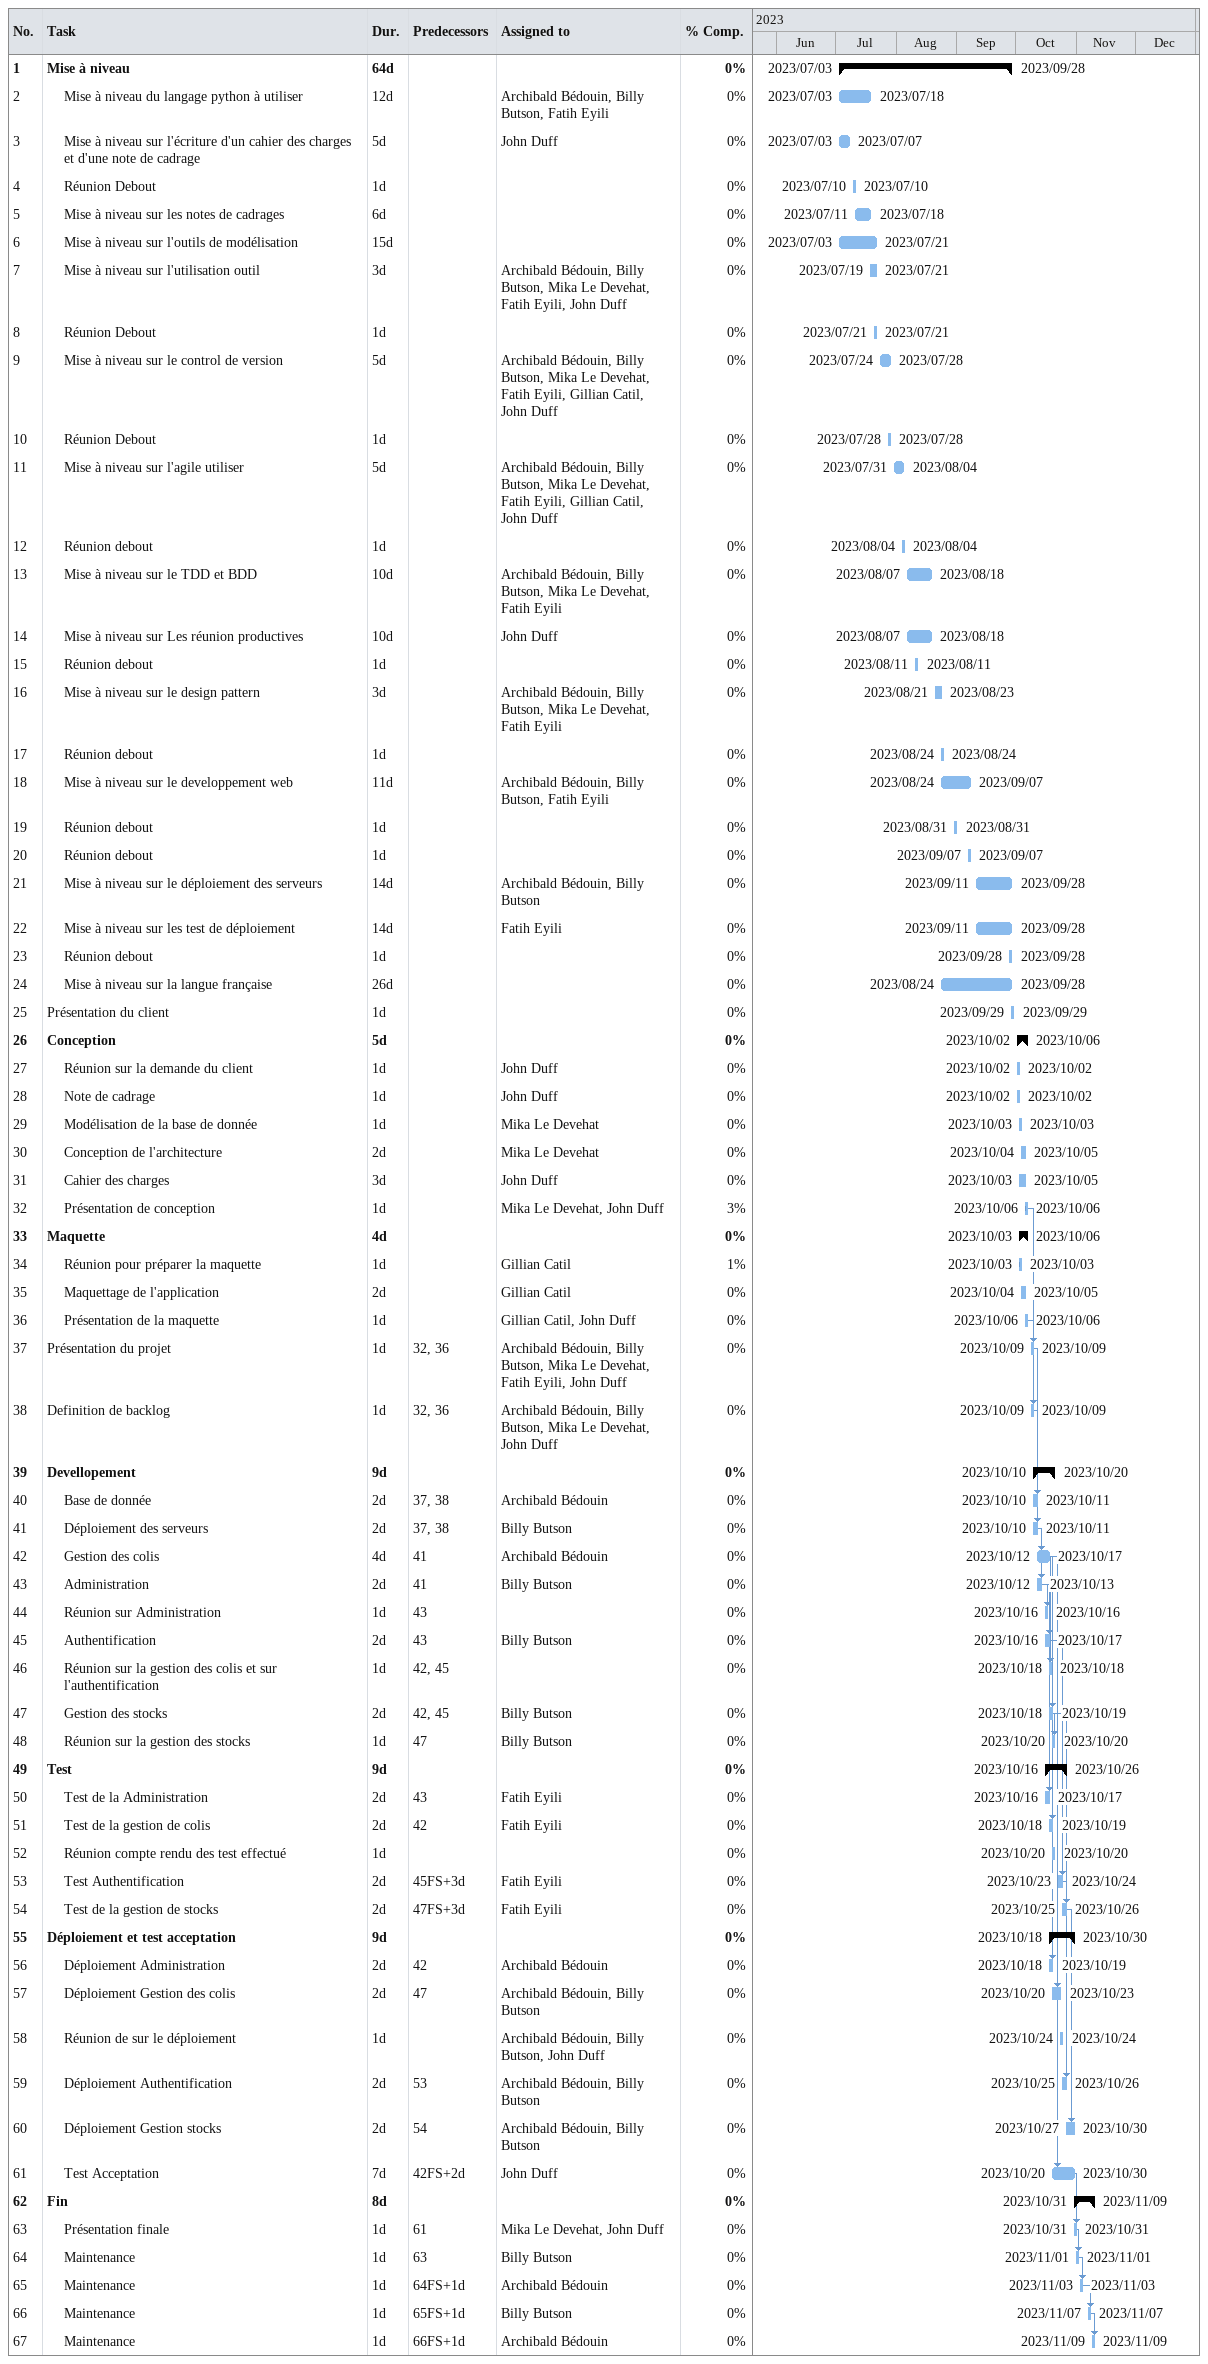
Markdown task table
| ID | Level | Task | Duration | Start | Finish | Predecessors | Resources | % complete |
|---|---|---|---|---|---|---|---|---|
| 1 | 1 | **Mise à niveau** | 64d | 2023-07-03 | 2023-09-28 |  |  | 0 |
| 2 | 2 | Mise à niveau du langage python à utiliser | 12d | 2023-07-03 | 2023-07-18 |  | Archibald Bédouin, Billy Butson, Fatih Eyili | 0 |
| 3 | 2 | Mise à niveau sur l'écriture d'un cahier des charges et d'une note de cadrage | 5d | 2023-07-03 | 2023-07-07 |  | John Duff | 0 |
| 4 | 2 | Réunion Debout | 1d | 2023-07-10 | 2023-07-10 |  |  | 0 |
| 5 | 2 | Mise à niveau sur les notes de cadrages | 6d | 2023-07-11 | 2023-07-18 |  |  | 0 |
| 6 | 2 | Mise à niveau sur l'outils de modélisation | 15d | 2023-07-03 | 2023-07-21 |  |  | 0 |
| 7 | 2 | Mise à niveau sur l'utilisation outil | 3d | 2023-07-19 | 2023-07-21 |  | Archibald Bédouin, Billy Butson, Mika Le Devehat, Fatih Eyili, John Duff | 0 |
| 8 | 2 | Réunion Debout | 1d | 2023-07-21 | 2023-07-21 |  |  | 0 |
| 9 | 2 | Mise à niveau sur le control de version | 5d | 2023-07-24 | 2023-07-28 |  | Archibald Bédouin, Billy Butson, Mika Le Devehat, Fatih Eyili, Gillian Catil, John Duff | 0 |
| 10 | 2 | Réunion Debout | 1d | 2023-07-28 | 2023-07-28 |  |  | 0 |
| 11 | 2 | Mise à niveau sur l'agile utiliser | 5d | 2023-07-31 | 2023-08-04 |  | Archibald Bédouin, Billy Butson, Mika Le Devehat, Fatih Eyili, Gillian Catil, John Duff | 0 |
| 12 | 2 | Réunion debout | 1d | 2023-08-04 | 2023-08-04 |  |  | 0 |
| 13 | 2 | Mise à niveau sur le TDD et BDD | 10d | 2023-08-07 | 2023-08-18 |  | Archibald Bédouin, Billy Butson, Mika Le Devehat, Fatih Eyili | 0 |
| 14 | 2 | Mise à niveau sur Les réunion productives | 10d | 2023-08-07 | 2023-08-18 |  | John Duff | 0 |
| 15 | 2 | Réunion debout | 1d | 2023-08-11 | 2023-08-11 |  |  | 0 |
| 16 | 2 | Mise à niveau sur le design pattern | 3d | 2023-08-21 | 2023-08-23 |  | Archibald Bédouin, Billy Butson, Mika Le Devehat, Fatih Eyili | 0 |
| 17 | 2 | Réunion debout | 1d | 2023-08-24 | 2023-08-24 |  |  | 0 |
| 18 | 2 | Mise à niveau sur le developpement web | 11d | 2023-08-24 | 2023-09-07 |  | Archibald Bédouin, Billy Butson, Fatih Eyili | 0 |
| 19 | 2 | Réunion debout | 1d | 2023-08-31 | 2023-08-31 |  |  | 0 |
| 20 | 2 | Réunion debout | 1d | 2023-09-07 | 2023-09-07 |  |  | 0 |
| 21 | 2 | Mise à niveau sur le déploiement des serveurs | 14d | 2023-09-11 | 2023-09-28 |  | Archibald Bédouin, Billy Butson | 0 |
| 22 | 2 | Mise à niveau sur les test de déploiement | 14d | 2023-09-11 | 2023-09-28 |  | Fatih Eyili | 0 |
| 23 | 2 | Réunion debout | 1d | 2023-09-28 | 2023-09-28 |  |  | 0 |
| 24 | 2 | Mise à niveau sur la langue française | 26d | 2023-08-24 | 2023-09-28 |  |  | 0 |
| 25 | 1 | Présentation du client | 1d | 2023-09-29 | 2023-09-29 |  |  | 0 |
| 26 | 1 | **Conception** | 5d | 2023-10-02 | 2023-10-06 |  |  | 0 |
| 27 | 2 | Réunion sur la demande du client | 1d | 2023-10-02 | 2023-10-02 |  | John Duff | 0 |
| 28 | 2 | Note de cadrage | 1d | 2023-10-02 | 2023-10-02 |  | John Duff | 0 |
| 29 | 2 | Modélisation de la base de donnée | 1d | 2023-10-03 | 2023-10-03 |  | Mika Le Devehat | 0 |
| 30 | 2 | Conception de l'architecture | 2d | 2023-10-04 | 2023-10-05 |  | Mika Le Devehat | 0 |
| 31 | 2 | Cahier des charges | 3d | 2023-10-03 | 2023-10-05 |  | John Duff | 0 |
| 32 | 2 | Présentation de conception | 1d | 2023-10-06 | 2023-10-06 |  | Mika Le Devehat, John Duff | 3 |
| 33 | 1 | **Maquette** | 4d | 2023-10-03 | 2023-10-06 |  |  | 0 |
| 34 | 2 | Réunion pour préparer la maquette | 1d | 2023-10-03 | 2023-10-03 |  | Gillian Catil | 1 |
| 35 | 2 | Maquettage de l'application | 2d | 2023-10-04 | 2023-10-05 |  | Gillian Catil | 0 |
| 36 | 2 | Présentation de la maquette | 1d | 2023-10-06 | 2023-10-06 |  | Gillian Catil, John Duff | 0 |
| 37 | 1 | Présentation du projet | 1d | 2023-10-09 | 2023-10-09 | 32, 36 | Archibald Bédouin, Billy Butson, Mika Le Devehat, Fatih Eyili, John Duff | 0 |
| 38 | 1 | Definition de backlog | 1d | 2023-10-09 | 2023-10-09 | 32, 36 | Archibald Bédouin, Billy Butson, Mika Le Devehat, John Duff | 0 |
| 39 | 1 | **Devellopement** | 9d | 2023-10-10 | 2023-10-20 |  |  | 0 |
| 40 | 2 | Base de donnée | 2d | 2023-10-10 | 2023-10-11 | 37, 38 | Archibald Bédouin | 0 |
| 41 | 2 | Déploiement des serveurs | 2d | 2023-10-10 | 2023-10-11 | 37, 38 | Billy Butson | 0 |
| 42 | 2 | Gestion des colis | 4d | 2023-10-12 | 2023-10-17 | 41 | Archibald Bédouin | 0 |
| 43 | 2 | Administration | 2d | 2023-10-12 | 2023-10-13 | 41 | Billy Butson | 0 |
| 44 | 2 | Réunion sur Administration | 1d | 2023-10-16 | 2023-10-16 | 43 |  | 0 |
| 45 | 2 | Authentification | 2d | 2023-10-16 | 2023-10-17 | 43 | Billy Butson | 0 |
| 46 | 2 | Réunion sur la gestion des colis et sur l'authentification | 1d | 2023-10-18 | 2023-10-18 | 42, 45 |  | 0 |
| 47 | 2 | Gestion des stocks | 2d | 2023-10-18 | 2023-10-19 | 42, 45 | Billy Butson | 0 |
| 48 | 2 | Réunion sur la gestion des stocks | 1d | 2023-10-20 | 2023-10-20 | 47 | Billy Butson | 0 |
| 49 | 1 | **Test** | 9d | 2023-10-16 | 2023-10-26 |  |  | 0 |
| 50 | 2 | Test de la Administration | 2d | 2023-10-16 | 2023-10-17 | 43 | Fatih Eyili | 0 |
| 51 | 2 | Test de la gestion de colis | 2d | 2023-10-18 | 2023-10-19 | 42 | Fatih Eyili | 0 |
| 52 | 2 | Réunion compte rendu des test effectué | 1d | 2023-10-20 | 2023-10-20 |  |  | 0 |
| 53 | 2 | Test Authentification | 2d | 2023-10-23 | 2023-10-24 | 45FS+3d | Fatih Eyili | 0 |
| 54 | 2 | Test de la gestion de stocks | 2d | 2023-10-25 | 2023-10-26 | 47FS+3d | Fatih Eyili | 0 |
| 55 | 1 | **Déploiement et test acceptation** | 9d | 2023-10-18 | 2023-10-30 |  |  | 0 |
| 56 | 2 | Déploiement Administration | 2d | 2023-10-18 | 2023-10-19 | 42 | Archibald Bédouin | 0 |
| 57 | 2 | Déploiement Gestion des colis | 2d | 2023-10-20 | 2023-10-23 | 47 | Archibald Bédouin, Billy Butson | 0 |
| 58 | 2 | Réunion de sur le déploiement | 1d | 2023-10-24 | 2023-10-24 |  | Archibald Bédouin, Billy Butson, John Duff | 0 |
| 59 | 2 | Déploiement Authentification | 2d | 2023-10-25 | 2023-10-26 | 53 | Archibald Bédouin, Billy Butson | 0 |
| 60 | 2 | Déploiement Gestion stocks | 2d | 2023-10-27 | 2023-10-30 | 54 | Archibald Bédouin, Billy Butson | 0 |
| 61 | 2 | Test Acceptation | 7d | 2023-10-20 | 2023-10-30 | 42FS+2d | John Duff | 0 |
| 62 | 1 | **Fin** | 8d | 2023-10-31 | 2023-11-09 |  |  | 0 |
| 63 | 2 | Présentation finale | 1d | 2023-10-31 | 2023-10-31 | 61 | Mika Le Devehat, John Duff | 0 |
| 64 | 2 | Maintenance | 1d | 2023-11-01 | 2023-11-01 | 63 | Billy Butson | 0 |
| 65 | 2 | Maintenance | 1d | 2023-11-03 | 2023-11-03 | 64FS+1d | Archibald Bédouin | 0 |
| 66 | 2 | Maintenance | 1d | 2023-11-07 | 2023-11-07 | 65FS+1d | Billy Butson | 0 |
| 67 | 2 | Maintenance | 1d | 2023-11-09 | 2023-11-09 | 66FS+1d | Archibald Bédouin | 0 |
